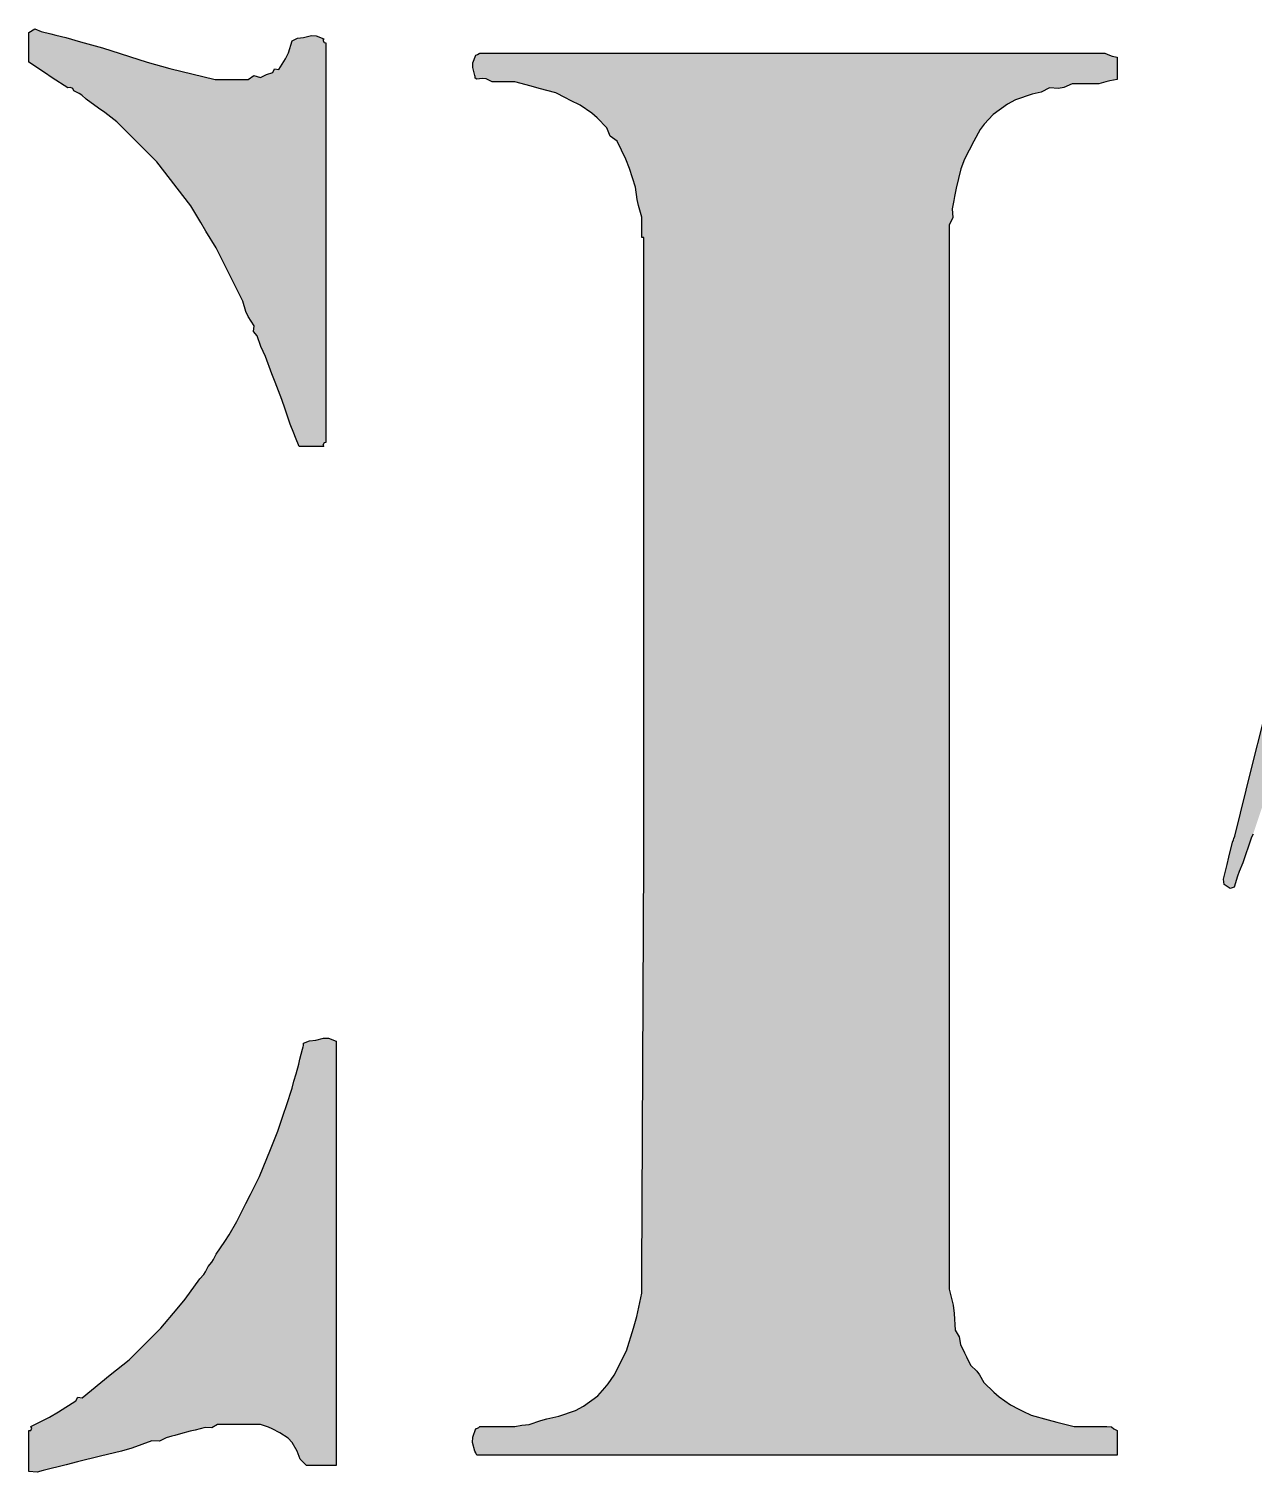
# Model space of a CAD drawing. Header units: inches. Extents: x 18712 to 314639, y 0 to 420500.
# Drawn here: x 133349 to 134138, y 249703 to 250633 of the extents above; entities that cross this region are included whole.
import ezdxf
from ezdxf.enums import TextEntityAlignment as Align

# ---------------------------------------------------------------- set-up
doc = ezdxf.new("R2010")
doc.units = ezdxf.units.IN
doc.header["$LTSCALE"] = 1000
doc.header["$MEASUREMENT"] = 0
doc.layers.get('0').update_dxf_attribs({"true_color": 0xffffff})
for name, color, linetype, true_color in [('TK', 7, 'Continuous', 0xffffff), ('TK-TEXT', 4, 'Continuous', 0x00ffff), ('ZG-图号', 2, 'Continuous', 0xffff00), ('ZG-图名', 1, 'Continuous', 0xff0000)]:
    doc.layers.add(name, color=color, linetype=linetype, true_color=true_color)
doc.styles.add('-宋体', font='simsun.ttc', dxfattribs={"height": 0.2, "bigfont": 'gbcbig.shx'})

# ---------------------------------------------------------------- blocks, each defined once
blk = doc.blocks.new('A$C6f5e09ec')
at = {"layer": 'TK', "true_color": 0xff0000}
for points in [[(2328.09, -676.3), (2326.91, -676.17), (2325.41, -673.15), (2321.81, -671.82), (2318.68, -671.67), (2313.57, -673), (2309.75, -673.32), (2306.3, -674.98), (2303.9, -682.77), (2302.12, -686.6), (2297.72, -693.46), (2295.01, -692.99), (2293.76, -695.44), (2289.68, -696.8), (2285.84, -698.74), (2281.55, -697.43), (2277.92, -700.06), (2269.47, -700.06), (2265.24, -700.06), (2256.79, -700.06), (2227.51, -692.79), (2212.95, -688.69), (2184.18, -679.6), (2174.66, -676.99), (2169.91, -675.67), (2160.41, -673), (2154.07, -671.41), (2150.9, -670.62), (2144.57, -669.04), (2140.44, -667.35), (2136.65, -669.7), (2136.65, -677.36), (2136.65, -681.18), (2136.65, -688.84), (2146.64, -695.51), (2151.65, -698.81), (2161.73, -705.35), (2164.44, -704.87), (2165.69, -707.33), (2169.97, -709.5), (2173.61, -712.61), (2181.56, -718.38), (2185.52, -721.28), (2193.42, -727.13), (2203.72, -737.43), (2208.87, -742.58), (2219.16, -752.88), (2227.82, -764.27), (2232.18, -769.95), (2240.95, -781.26), (2247.47, -792.14), (2250.77, -797.55), (2257.45, -808.33), (2264.32, -822.06), (2267.75, -828.93), (2274.62, -842.66), (2276.53, -849.36), (2278.05, -852.67), (2281.88, -858.5), (2281.36, -862.25), (2283.86, -865.1), (2286.19, -871.83), (2289.14, -878.3), (2293.31, -889.42), (2295.42, -894.96), (2299.7, -906.03), (2301.82, -912.37), (2302.87, -915.54), (2304.98, -921.87), (2307.31, -927.7), (2308.5, -930.61), (2310.93, -936.4), (2317.26, -936.4), (2320.43, -936.4), (2326.77, -936.4), (2326.17, -935.38), (2326.91, -933.88), (2328.09, -933.76), (2328.09, -830.77), (2328.09, -779.28)], [(2837.88, -1570.14), (2835.82, -1569.05), (2834.2, -1567.79), (2831.28, -1567.5), (2822.83, -1567.5), (2818.61, -1567.5), (2810.16, -1567.5), (2799.04, -1564.7), (2793.5, -1563.24), (2782.43, -1560.24), (2777.15, -1557.6), (2774.51, -1556.28), (2769.23, -1553.64), (2761.94, -1548.37), (2758.47, -1545.43), (2752.06, -1539.12), (2749.26, -1534.21), (2747.48, -1531.88), (2743.48, -1527.89), (2740.84, -1522.61), (2739.52, -1519.97), (2736.88, -1514.69), (2736.01, -1509.79), (2733.58, -1505.45), (2732.94, -1494.79), (2732.14, -1489.42), (2729.62, -1479.04), (2729.62, -1204.95), (2729.62, -1067.9), (2729.62, -793.81), (2731.98, -788.78), (2731.6, -783.24), (2732.66, -777.96), (2733.18, -775.32), (2734.24, -770.04), (2737.25, -757.44), (2739.56, -751.2), (2745.46, -739.67), (2749.53, -732.2), (2752.13, -728.65), (2758.01, -722.51), (2767.14, -715.79), (2772.38, -713.03), (2783.09, -709.31), (2789, -708.16), (2794.31, -705.35), (2800.21, -705.7), (2803.45, -705.11), (2808.84, -702.7), (2815.7, -702.7), (2819.14, -702.7), (2826, -702.7), (2830.68, -701.36), (2833.08, -700.83), (2837.88, -700.06), (2837.88, -694.25), (2837.88, -691.35), (2837.88, -685.54), (2834.6, -684.92), (2832.96, -684.37), (2829.96, -682.9), (2668.89, -682.9), (2588.35, -682.9), (2427.27, -682.9), (2426.74, -683.29), (2425.65, -683.76), (2424.63, -684.22), (2422.79, -689.18), (2422.64, -692.31), (2423.97, -697.42), (2424.26, -698.12), (2424.27, -699.06), (2425.22, -699.72), (2428.8, -699.22), (2431.35, -699.54), (2435.19, -701.38), (2441, -701.38), (2443.91, -701.38), (2449.72, -701.38), (2460.29, -704.24), (2465.57, -705.69), (2476.12, -708.65), (2482.46, -711.81), (2485.63, -713.4), (2491.97, -716.57), (2499.34, -721.72), (2502.83, -724.67), (2509.13, -731.09), (2511.16, -736.36), (2515.73, -739.67), (2521.38, -751.16), (2523.78, -757.17), (2527.61, -769.38), (2528.62, -777.14), (2529.42, -781.01), (2531.57, -788.52), (2531.57, -793.81), (2531.57, -796.45), (2531.57, -801.73), (2532.1, -801.73), (2532.37, -801.73), (2532.89, -801.73), (2532.89, -1068.43), (2532.89, -1201.78), (2531.57, -1468.48), (2531.57, -1473.76), (2531.57, -1476.4), (2531.57, -1481.68), (2528.3, -1496.64), (2526.31, -1504.06), (2521.67, -1518.65), (2518.5, -1524.99), (2516.92, -1528.16), (2513.75, -1534.49), (2509.86, -1540.02), (2507.73, -1542.68), (2503.19, -1547.7), (2494.05, -1554.41), (2488.81, -1557.17), (2478.1, -1560.9), (2470.33, -1562.54), (2466.47, -1563.6), (2458.96, -1566.18), (2454.21, -1566.7), (2449.72, -1567.5), (2440.74, -1567.5), (2436.25, -1567.5), (2427.27, -1567.5), (2426.49, -1568.04), (2425.38, -1568.67), (2424.63, -1568.82), (2422.67, -1574.3), (2422.51, -1577.72), (2423.97, -1583.35), (2424.63, -1584.39), (2424.85, -1585.09), (2425.27, -1585.94), (2589.4, -1585.99), (2671.79, -1585.99), (2837.88, -1585.99), (2837.88, -1578.86), (2837.88, -1575.95)], [(2334.69, -1483.27), (2334.69, -1428.61), (2334.69, -1319.29), (2329.73, -1317.45), (2326.6, -1317.29), (2321.49, -1318.63), (2317.42, -1319.2), (2313.57, -1320.61), (2313.56, -1322.64), (2312.91, -1324.57), (2311.32, -1330.9), (2310.53, -1334.07), (2308.94, -1340.41), (2307.41, -1344.97), (2306.3, -1349.65), (2302.61, -1360.74), (2300.76, -1366.29), (2297.06, -1377.38), (2292.3, -1388.99), (2289.93, -1394.8), (2285.18, -1406.43), (2279.37, -1418.04), (2276.47, -1423.85), (2270.66, -1435.47), (2265.64, -1444.08), (2263, -1448.32), (2257.45, -1456.6), (2255.28, -1460.87), (2252.17, -1464.52), (2250, -1468.79), (2246.89, -1472.44), (2237.27, -1485.43), (2232.24, -1491.78), (2221.8, -1504.13), (2213.62, -1512.31), (2209.53, -1516.41), (2201.34, -1524.59), (2189.11, -1534.26), (2183.04, -1539.15), (2170.97, -1549.02), (2168.26, -1548.55), (2167.01, -1551), (2155.71, -1558.13), (2149.88, -1561.44), (2137.97, -1567.5), (2138.57, -1568.52), (2137.82, -1570.02), (2136.65, -1570.14), (2136.65, -1580.18), (2136.65, -1585.19), (2136.65, -1596.44), (2141.98, -1596.88), (2145.89, -1595.89), (2160.67, -1592.19), (2168.07, -1590.34), (2182.86, -1586.65), (2196.27, -1583.47), (2202.92, -1581.47), (2215.86, -1576.74), (2220.75, -1576.97), (2225.11, -1574.76), (2228.8, -1573.71), (2230.65, -1573.18), (2234.35, -1572.12), (2240.69, -1570.54), (2243.85, -1569.75), (2250.19, -1568.16), (2254.47, -1568.45), (2258.11, -1566.18), (2269.2, -1566.18), (2274.75, -1566.18), (2285.84, -1566.18), (2290.98, -1567.98), (2293.5, -1569.05), (2298.38, -1571.46), (2303.82, -1575.1), (2306.29, -1577.71), (2309.6, -1583.35), (2311.58, -1588.61), (2315.55, -1592.59), (2323.2, -1592.59), (2327.03, -1592.59), (2334.69, -1592.59)]]:
    blk.add_hatch(color=1, dxfattribs=at).paths.add_polyline_path(points, flags=0)
h = blk.add_hatch(color=1, dxfattribs=at)
h.paths.add_polyline_path([(2906.8, -1218.39), (2910.74, -1220.95), (2913.3, -1220.1), (2915.39, -1213.01), (2916.46, -1210.09), (2918.92, -1204.42), (2921.04, -1198.08), (2922.09, -1194.91), (2924.2, -1188.58), (2924.73, -1187.52), (2925.52, -1185.94), (2928.17, -1178.01), (2929.49, -1174.05), (2932.13, -1166.13), (2933.45, -1162.96), (2934.11, -1161.38), (2935.43, -1158.21), (2936.44, -1158.81), (2937.94, -1158.06), (2938.07, -1156.89), (2972.4, -1156.89), (2989.56, -1156.89), (3023.89, -1158.21), (3032.34, -1158.21), (3036.56, -1158.21), (3045.01, -1159.53), (3050.82, -1159.53), (3053.73, -1159.53), (3059.54, -1159.53), (3077.52, -1162.79), (3086.5, -1164.51), (3104.43, -1168.11), (3109.32, -1169.19), (3111.75, -1170), (3116.31, -1172.07), (3125.17, -1175.02), (3129.53, -1177.41), (3136.77, -1183.29), (3141.55, -1187.73), (3143.52, -1190.9), (3145.36, -1197.16), (3151.86, -1216.23), (3155.57, -1225.65), (3163.84, -1244.03), (3165.26, -1251.15), (3166.49, -1254.71), (3169.78, -1261.19), (3174.47, -1275.24), (3177.27, -1282.15), (3183.64, -1295.52), (3185.07, -1302.64), (3186.3, -1306.2), (3189.59, -1312.68), (3192.7, -1322.5), (3194.71, -1327.33), (3199.49, -1336.45), (3200.91, -1343.57), (3202.14, -1347.13), (3205.43, -1353.61), (3208.54, -1363.43), (3210.55, -1368.26), (3215.33, -1377.38), (3214.81, -1381.13), (3217.31, -1383.98), (3220.42, -1393.8), (3222.43, -1398.62), (3227.21, -1407.75), (3226.7, -1411.5), (3229.19, -1414.35), (3232.6, -1423.96), (3234.45, -1428.72), (3238.44, -1438.11), (3243.13, -1453.29), (3245.25, -1460.96), (3249, -1476.4), (3250.05, -1481.68), (3250.58, -1484.32), (3251.64, -1489.6), (3251.33, -1493.89), (3253.62, -1497.53), (3253.62, -1506.24), (3253.62, -1510.6), (3253.62, -1519.31), (3252.07, -1526.71), (3250.32, -1530.49), (3245.7, -1536.47), (3242.14, -1541.96), (3239.49, -1544.46), (3233.82, -1547.7), (3225.53, -1552.95), (3220.84, -1555.02), (3211.37, -1557.6), (3204.35, -1558.73), (3200.85, -1559.68), (3194.21, -1562.22), (3189.27, -1560.71), (3184.96, -1563.54), (3179.68, -1563.54), (3177.04, -1563.54), (3171.76, -1563.54), (3171.63, -1564.72), (3170.14, -1565.46), (3169.12, -1564.86), (3169.12, -1571.73), (3169.12, -1575.16), (3169.12, -1582.03), (3412.06, -1582.03), (3533.52, -1582.03), (3777.78, -1582.03), (3777.78, -1221.32), (3777.78, -1041.63), (3777.78, -682.24), (3776.46, -680.92), (3775.8, -680.26), (3774.48, -678.94), (3672.55, -678.94), (3621.59, -678.94), (3519.66, -678.94), (3518.34, -680.26), (3517.68, -680.92), (3516.36, -682.24), (3516.36, -687.26), (3516.36, -689.77), (3516.36, -694.78), (3521.17, -695.54), (3523.56, -696.08), (3528.24, -697.42), (3534.05, -697.42), (3536.96, -697.42), (3542.77, -697.42), (3553.34, -700.28), (3558.62, -701.73), (3569.17, -704.69), (3575.51, -707.85), (3578.68, -709.44), (3585.02, -712.61), (3592.68, -717.95), (3596.24, -721.24), (3602.18, -728.45), (3604.27, -731.91), (3607.46, -734.39), (3612.72, -744.59), (3614.99, -749.93), (3618.68, -760.8), (3620.07, -768.29), (3621, -772.02), (3623.3, -779.28), (3624.12, -784.21), (3624.62, -788.52), (3624.62, -1062.09), (3624.62, -1198.87), (3624.62, -1472.44), (3622.78, -1479.18), (3622.11, -1482.66), (3621.32, -1489.6), (3619.74, -1495.94), (3618.95, -1499.11), (3617.36, -1505.45), (3615.8, -1509.68), (3615.01, -1511.79), (3613.4, -1516.01), (3610.76, -1521.29), (3609.44, -1523.93), (3606.8, -1529.21), (3602.31, -1536.13), (3599.59, -1539.39), (3593.6, -1545.06), (3583.31, -1551.78), (3577.57, -1554.51), (3565.87, -1558.26), (3559.46, -1558.75), (3555.93, -1558.16), (3550.03, -1555.62), (3543.79, -1553.7), (3540.72, -1552.5), (3534.84, -1549.68), (3532.98, -1548.66), (3530.88, -1548.36), (3525.6, -1545.72), (3522.96, -1544.4), (3517.68, -1541.76), (3512.9, -1538.63), (3510.52, -1537.05), (3505.8, -1533.83), (3497.12, -1527.96), (3493.04, -1524.43), (3485.99, -1516.67), (3482.1, -1510.01), (3479.64, -1506.86), (3474.11, -1501.49), (3464.96, -1484.15), (3460.47, -1475.43), (3451.66, -1457.92), (3447.56, -1444.3), (3444.88, -1437.6), (3438.46, -1424.91), (3438.98, -1421.16), (3436.48, -1418.31), (3431.79, -1404.26), (3428.99, -1397.35), (3422.62, -1383.98), (3421.2, -1376.86), (3419.96, -1373.3), (3416.68, -1366.82), (3411.98, -1352.77), (3409.19, -1345.85), (3402.81, -1332.49), (3403.33, -1328.74), (3400.83, -1325.89), (3396.14, -1311.84), (3393.35, -1304.92), (3386.97, -1291.56), (3385.55, -1284.43), (3384.32, -1280.87), (3381.03, -1274.4), (3376.34, -1260.35), (3373.54, -1253.43), (3367.17, -1240.07), (3367.68, -1236.31), (3365.19, -1233.47), (3360.49, -1219.42), (3357.7, -1212.5), (3351.32, -1199.14), (3349.9, -1192.01), (3348.67, -1188.45), (3345.38, -1181.97), (3340.69, -1167.93), (3337.89, -1161.01), (3331.52, -1147.65), (3332.03, -1143.89), (3329.54, -1141.04), (3324.84, -1127), (3322.05, -1120.08), (3315.67, -1106.72), (3314.25, -1099.59), (3313.02, -1096.03), (3309.73, -1089.55), (3305.04, -1075.51), (3302.25, -1068.59), (3295.87, -1055.23), (3294.45, -1048.1), (3293.22, -1044.54), (3289.93, -1038.06), (3286.82, -1028.24), (3284.8, -1023.42), (3280.03, -1014.3), (3278.6, -1007.17), (3277.37, -1003.61), (3274.08, -997.13), (3269.39, -983.09), (3266.6, -976.17), (3260.22, -962.8), (3258.8, -955.68), (3257.57, -952.12), (3254.28, -945.64), (3251.17, -935.82), (3249.16, -931), (3244.38, -921.87), (3242.96, -914.75), (3241.72, -911.19), (3238.44, -904.71), (3233.74, -890.67), (3230.95, -883.75), (3224.57, -870.38), (3223.15, -863.26), (3221.92, -859.7), (3218.63, -853.22), (3215.52, -843.4), (3213.51, -838.58), (3208.73, -829.45), (3207.31, -822.33), (3206.08, -818.77), (3202.79, -812.29), (3198.09, -798.24), (3195.3, -791.33), (3188.93, -777.96), (3187.5, -770.84), (3186.27, -767.28), (3182.98, -760.8), (3179.87, -750.98), (3177.86, -746.15), (3173.08, -737.03), (3171.66, -729.91), (3170.43, -726.35), (3167.14, -719.87), (3163.74, -710.25), (3161.89, -705.49), (3157.9, -696.1), (3156.61, -691.99), (3154.6, -688.18), (3109.18, -688.18), (3086.47, -688.18), (3041.05, -688.18), (3039.46, -690.6), (3039.07, -693.46), (3036.96, -701.91), (3035.9, -706.14), (3033.79, -714.59), (3033.26, -716.17), (3033, -716.96), (3032.47, -718.55), (3025.08, -748.12), (3021.38, -762.91), (3013.99, -792.49), (3013.46, -794.07), (3013.19, -794.86), (3012.66, -796.45), (3005.27, -826.02), (3001.57, -840.81), (2994.18, -870.38), (2993.39, -872.76), (2992.86, -874.34), (2985.47, -903.92), (2981.77, -918.71), (2974.38, -948.28), (2973.85, -949.87), (2973.58, -950.66), (2973.06, -952.24), (2965.66, -981.82), (2961.97, -996.6), (2954.57, -1026.18), (2954.04, -1027.76), (2953.78, -1028.56), (2953.25, -1030.14), (2945.33, -1061.83), (2941.37, -1077.67), (2933.45, -1109.36), (2932.92, -1110.94), (2932.65, -1111.73), (2932.13, -1113.32), (2924.73, -1142.89), (2921.04, -1157.68), (2913.64, -1187.26), (2913.11, -1188.84), (2912.85, -1189.63), (2912.32, -1191.22), (2909.95, -1200.72), (2908.76, -1205.48), (2906.38, -1214.98)], flags=0)
h.paths.add_polyline_path([(2976.09, -1130.48), (2996.16, -1130.48), (2996.16, -1129.95), (2996.16, -1129.69), (2996.16, -1129.16), (3034.19, -1129.16), (3053.2, -1129.16), (3091.22, -1129.16), (3091.22, -1128.63), (3091.22, -1128.37), (3091.22, -1127.84), (3102.05, -1127.84), (3107.46, -1127.84), (3118.29, -1127.84), (3114.13, -1114.96), (3111.74, -1108.6), (3106.41, -1096.15), (3101.71, -1082.11), (3098.92, -1075.19), (3092.54, -1061.83), (3091.12, -1054.7), (3089.89, -1051.14), (3086.6, -1044.66), (3081.91, -1030.62), (3079.11, -1023.7), (3072.74, -1010.33), (3071.32, -1003.21), (3070.08, -999.65), (3066.8, -993.17), (3062.1, -979.13), (3059.31, -972.21), (3052.93, -958.84), (3053.45, -955.09), (3050.95, -952.24), (3046.26, -938.2), (3043.47, -931.28), (3037.09, -917.91), (3035.64, -910.79), (3034.41, -907.24), (3031.15, -900.75), (3031.08, -897.52), (3027.85, -897.45), (3025, -903.86), (3023.8, -907.2), (3021.91, -913.95), (3021.38, -915.01), (3020.59, -916.59), (3017.95, -924.52), (3016.63, -928.48), (3013.99, -936.4), (3013.19, -937.98), (3012.66, -939.04), (3010.55, -945.38), (3009.5, -948.54), (3007.38, -954.88), (3006.59, -956.47), (3006.06, -957.52), (3003.42, -965.44), (3002.1, -969.41), (2999.46, -977.33), (2998.93, -978.38), (2998.14, -979.97), (2996.03, -986.31), (2994.97, -989.47), (2992.86, -995.81), (2992.33, -996.87), (2991.54, -998.45), (2988.9, -1006.37), (2987.58, -1010.33), (2984.94, -1018.26), (2984.15, -1019.84), (2983.62, -1020.9), (2981.51, -1027.23), (2980.45, -1030.4), (2978.34, -1036.74), (2977.54, -1038.33), (2977.02, -1039.38), (2974.38, -1047.3), (2973.06, -1051.26), (2970.42, -1059.19), (2969.89, -1060.24), (2969.1, -1061.83), (2966.45, -1069.75), (2965.13, -1073.71), (2962.49, -1081.63), (2961.7, -1083.22), (2961.17, -1084.27), (2959.06, -1090.61), (2958, -1093.78), (2955.89, -1100.11), (2955.1, -1101.7), (2954.57, -1102.76), (2951.93, -1110.68), (2950.61, -1114.64), (2947.97, -1122.56), (2945.68, -1126.2), (2945.99, -1130.48), (2966.06, -1130.48)], flags=0)
at = {"layer": 'TK', "color": 7, "lineweight": -3, "true_color": 0xffffff}
for p, q in [((2136.65, -669.7), (2140.44, -667.35)), ((2140.44, -667.35), (2144.57, -669.04)), ((2144.57, -669.04), (2150.9, -670.62)), ((2136.65, -677.36), (2136.65, -669.7)), ((2136.65, -681.18), (2136.65, -677.36)), ((2150.9, -670.62), (2154.07, -671.41)), ((2154.07, -671.41), (2160.41, -673)), ((2160.41, -673), (2169.91, -675.67)), ((2169.91, -675.67), (2174.66, -676.99)), ((2174.66, -676.99), (2184.18, -679.6)), ((2303.9, -682.77), (2306.3, -674.98)), ((2306.3, -674.98), (2309.75, -673.32)), ((2309.75, -673.32), (2313.57, -673)), ((2313.57, -673), (2318.68, -671.67)), ((2318.68, -671.67), (2321.81, -671.82)), ((2321.81, -671.82), (2326.77, -673.66)), ((2326.77, -673.66), (2326.17, -674.67)), ((2326.17, -674.67), (2326.91, -676.17)), ((2326.91, -676.17), (2328.09, -676.3)), ((2328.09, -676.3), (2328.09, -779.28)), ((2136.65, -688.84), (2136.65, -681.18)), ((2184.18, -679.6), (2212.95, -688.69)), ((2297.72, -693.46), (2302.12, -686.6)), ((2302.12, -686.6), (2303.9, -682.77)), ((2422.79, -689.18), (2424.63, -684.22)), ((2424.63, -684.22), (2425.65, -683.76)), ((2425.65, -683.76), (2426.74, -683.29)), ((2426.74, -683.29), (2427.27, -682.9)), ((2427.27, -682.9), (2588.35, -682.9)), ((2588.35, -682.9), (2668.89, -682.9)), ((2668.89, -682.9), (2829.96, -682.9)), ((2829.96, -682.9), (2832.96, -684.37)), ((2832.96, -684.37), (2834.6, -684.92)), ((2834.6, -684.92), (2837.88, -685.54)), ((2837.88, -685.54), (2837.88, -691.35)), ((2146.64, -695.51), (2136.65, -688.84)), ((2151.65, -698.81), (2146.64, -695.51)), ((2212.95, -688.69), (2227.51, -692.79)), ((2227.51, -692.79), (2256.79, -700.06)), ((2285.84, -698.74), (2289.68, -696.8)), ((2289.68, -696.8), (2293.76, -695.44)), ((2293.76, -695.44), (2295.01, -692.99)), ((2295.01, -692.99), (2297.72, -693.46)), ((2422.64, -692.31), (2422.79, -689.18)), ((2423.97, -697.42), (2422.64, -692.31)), ((2837.88, -691.35), (2837.88, -694.25)), ((2837.88, -694.25), (2837.88, -700.06)), ((2161.73, -705.35), (2151.65, -698.81)), ((2163.48, -705.04), (2161.73, -705.35)), ((2164.89, -705.75), (2163.48, -705.04)), ((2165.69, -707.33), (2164.89, -705.75)), ((2256.79, -700.06), (2265.24, -700.06)), ((2265.24, -700.06), (2269.47, -700.06)), ((2269.47, -700.06), (2277.92, -700.06)), ((2277.92, -700.06), (2281.55, -697.43)), ((2281.55, -697.43), (2285.84, -698.74)), ((2424.26, -698.12), (2423.97, -697.42)), ((2424.27, -699.06), (2424.26, -698.12)), ((2425.22, -699.72), (2424.27, -699.06)), ((2428.8, -699.22), (2425.22, -699.72)), ((2431.35, -699.54), (2428.8, -699.22)), ((2435.19, -701.38), (2431.35, -699.54)), ((2441, -701.38), (2435.19, -701.38)), ((2443.91, -701.38), (2441, -701.38)), ((2449.72, -701.38), (2443.91, -701.38)), ((2460.29, -704.24), (2449.72, -701.38)), ((2465.57, -705.69), (2460.29, -704.24)), ((2476.12, -708.65), (2465.57, -705.69)), ((2794.31, -705.35), (2789, -708.16)), ((2800.21, -705.7), (2794.31, -705.35)), ((2803.45, -705.11), (2800.21, -705.7)), ((2808.84, -702.7), (2803.45, -705.11)), ((2815.7, -702.7), (2808.84, -702.7)), ((2819.14, -702.7), (2815.7, -702.7)), ((2826, -702.7), (2819.14, -702.7)), ((2830.68, -701.36), (2826, -702.7)), ((2833.08, -700.83), (2830.68, -701.36)), ((2837.88, -700.06), (2833.08, -700.83)), ((2169.09, -709.05), (2165.69, -707.33)), ((2170.72, -710.13), (2169.09, -709.05)), ((2173.61, -712.61), (2170.72, -710.13)), ((2181.56, -718.38), (2173.61, -712.61)), ((2482.46, -711.81), (2476.12, -708.65)), ((2485.63, -713.4), (2482.46, -711.81)), ((2491.97, -716.57), (2485.63, -713.4)), ((2772.38, -713.03), (2767.14, -715.79)), ((2783.09, -709.31), (2772.38, -713.03)), ((2789, -708.16), (2783.09, -709.31)), ((2185.52, -721.28), (2181.56, -718.38)), ((2193.42, -727.13), (2185.52, -721.28)), ((2499.34, -721.72), (2491.97, -716.57)), ((2502.83, -724.67), (2499.34, -721.72)), ((2509.13, -731.09), (2502.83, -724.67)), ((2758.01, -722.51), (2752.13, -728.65)), ((2767.14, -715.79), (2758.01, -722.51)), ((2203.72, -737.43), (2193.42, -727.13)), ((2511.16, -736.36), (2509.13, -731.09)), ((2749.53, -732.2), (2745.46, -739.67)), ((2752.13, -728.65), (2749.53, -732.2)), ((2208.87, -742.58), (2203.72, -737.43)), ((2219.16, -752.88), (2208.87, -742.58)), ((2515.73, -739.67), (2511.16, -736.36)), ((2521.38, -751.16), (2515.73, -739.67)), ((2745.46, -739.67), (2739.56, -751.2)), ((2227.82, -764.27), (2219.16, -752.88)), ((2523.78, -757.17), (2521.38, -751.16)), ((2739.56, -751.2), (2737.25, -757.44)), ((2527.61, -769.38), (2523.78, -757.17)), ((2737.25, -757.44), (2734.24, -770.04)), ((2232.18, -769.95), (2227.82, -764.27)), ((2240.95, -781.26), (2232.18, -769.95)), ((2528.62, -777.14), (2527.61, -769.38)), ((2734.24, -770.04), (2733.18, -775.32)), ((2328.09, -779.28), (2328.09, -830.77)), ((2529.42, -781.01), (2528.62, -777.14)), ((2732.66, -777.96), (2731.6, -783.24)), ((2733.18, -775.32), (2732.66, -777.96)), ((2247.47, -792.14), (2240.95, -781.26)), ((2531.57, -788.52), (2529.42, -781.01)), ((2531.57, -793.81), (2531.57, -788.52)), ((2731.98, -788.78), (2729.62, -793.81)), ((2731.6, -783.24), (2731.98, -788.78)), ((2250.77, -797.55), (2247.47, -792.14)), ((2257.45, -808.33), (2250.77, -797.55)), ((2531.57, -796.45), (2531.57, -793.81)), ((2531.57, -801.73), (2531.57, -796.45)), ((2729.62, -793.81), (2729.62, -1067.9)), ((2264.32, -822.06), (2257.45, -808.33)), ((2532.1, -801.73), (2531.57, -801.73)), ((2532.37, -801.73), (2532.1, -801.73)), ((2532.89, -801.73), (2532.37, -801.73)), ((2532.89, -1068.43), (2532.89, -801.73)), ((2267.75, -828.93), (2264.32, -822.06)), ((2274.62, -842.66), (2267.75, -828.93)), ((2328.09, -830.77), (2328.09, -933.76)), ((2276.53, -849.36), (2274.62, -842.66)), ((2278.05, -852.67), (2276.53, -849.36)), ((2281.88, -858.5), (2278.05, -852.67)), ((2281.36, -862.25), (2281.88, -858.5)), ((2283.86, -865.1), (2281.36, -862.25)), ((2286.19, -871.83), (2283.86, -865.1)), ((2289.14, -878.3), (2286.19, -871.83)), ((2293.31, -889.42), (2289.14, -878.3)), ((2295.42, -894.96), (2293.31, -889.42)), ((2299.7, -906.03), (2295.42, -894.96)), ((2301.82, -912.37), (2299.7, -906.03)), ((2302.87, -915.54), (2301.82, -912.37)), ((2304.98, -921.87), (2302.87, -915.54)), ((2307.31, -927.7), (2304.98, -921.87)), ((2308.5, -930.61), (2307.31, -927.7)), ((2310.93, -936.4), (2308.5, -930.61)), ((2317.26, -936.4), (2310.93, -936.4)), ((2320.43, -936.4), (2317.26, -936.4)), ((2326.77, -936.4), (2320.43, -936.4)), ((2326.91, -933.88), (2326.17, -935.38)), ((2326.17, -935.38), (2326.77, -936.4)), ((2328.09, -933.76), (2326.91, -933.88)), ((2532.89, -1201.78), (2532.89, -1068.43)), ((2729.62, -1067.9), (2729.62, -1204.95)), ((2924.73, -1142.89), (2932.13, -1113.32)), ((2921.04, -1157.68), (2924.73, -1142.89)), ((2913.64, -1187.26), (2921.04, -1157.68)), ((2912.32, -1191.22), (2912.85, -1189.63)), ((2912.85, -1189.63), (2913.11, -1188.84)), ((2913.11, -1188.84), (2913.64, -1187.26)), ((2924.2, -1188.58), (2922.09, -1194.91)), ((2924.73, -1187.52), (2924.2, -1188.58)), ((2925.52, -1185.94), (2924.73, -1187.52)), ((2909.95, -1200.72), (2912.32, -1191.22)), ((2921.04, -1198.08), (2918.92, -1204.42)), ((2922.09, -1194.91), (2921.04, -1198.08)), ((2531.57, -1468.48), (2532.89, -1201.78)), ((2729.62, -1204.95), (2729.62, -1479.04)), ((2906.38, -1214.98), (2908.76, -1205.48)), ((2908.76, -1205.48), (2909.95, -1200.72)), ((2918.92, -1204.42), (2916.46, -1210.09)), ((2906.8, -1218.39), (2906.38, -1214.98)), ((2915.39, -1213.01), (2913.3, -1220.1)), ((2916.46, -1210.09), (2915.39, -1213.01)), ((2910.74, -1220.95), (2906.8, -1218.39)), ((2913.3, -1220.1), (2910.74, -1220.95)), ((2313.57, -1320.61), (2317.42, -1319.2)), ((2317.42, -1319.2), (2321.49, -1318.63)), ((2321.49, -1318.63), (2326.6, -1317.29)), ((2326.6, -1317.29), (2329.73, -1317.45)), ((2329.73, -1317.45), (2334.69, -1319.29)), ((2334.69, -1319.29), (2334.69, -1428.61)), ((2311.32, -1330.9), (2312.91, -1324.57)), ((2312.91, -1324.57), (2313.42, -1323.05)), ((2313.42, -1323.05), (2313.56, -1322.21)), ((2313.56, -1322.21), (2313.57, -1320.61)), ((2308.94, -1340.41), (2310.53, -1334.07)), ((2310.53, -1334.07), (2311.32, -1330.9)), ((2306.3, -1349.65), (2307.41, -1344.97)), ((2307.41, -1344.97), (2308.94, -1340.41)), ((2302.61, -1360.74), (2306.3, -1349.65)), ((2297.06, -1377.38), (2300.76, -1366.29)), ((2300.76, -1366.29), (2302.61, -1360.74)), ((2292.3, -1388.99), (2297.06, -1377.38)), ((2289.93, -1394.8), (2292.3, -1388.99)), ((2285.18, -1406.43), (2289.93, -1394.8)), ((2279.37, -1418.04), (2285.18, -1406.43)), ((2276.47, -1423.85), (2279.37, -1418.04)), ((2270.66, -1435.47), (2276.47, -1423.85)), ((2334.69, -1428.61), (2334.69, -1483.27)), ((2265.64, -1444.08), (2270.66, -1435.47)), ((2257.45, -1456.6), (2263, -1448.32)), ((2263, -1448.32), (2265.64, -1444.08)), ((2255.73, -1459.99), (2257.45, -1456.6)), ((2249.36, -1469.54), (2250.45, -1467.91)), ((2250.45, -1467.91), (2252.17, -1464.52)), ((2252.17, -1464.52), (2254.64, -1461.62)), ((2254.64, -1461.62), (2255.73, -1459.99)), ((2531.57, -1473.76), (2531.57, -1468.48)), ((2237.27, -1485.43), (2246.89, -1472.44)), ((2246.89, -1472.44), (2249.36, -1469.54)), ((2531.57, -1476.4), (2531.57, -1473.76)), ((2531.57, -1481.68), (2531.57, -1476.4)), ((2232.24, -1491.78), (2237.27, -1485.43)), ((2334.69, -1483.27), (2334.69, -1592.59)), ((2528.3, -1496.64), (2531.57, -1481.68)), ((2729.62, -1479.04), (2732.14, -1489.42)), ((2221.8, -1504.13), (2232.24, -1491.78)), ((2732.14, -1489.42), (2732.94, -1494.79)), ((2732.94, -1494.79), (2733.58, -1505.45)), ((2213.62, -1512.31), (2221.8, -1504.13)), ((2521.67, -1518.65), (2526.31, -1504.06)), ((2526.31, -1504.06), (2528.3, -1496.64)), ((2733.58, -1505.45), (2736.01, -1509.79)), ((2209.53, -1516.41), (2213.62, -1512.31)), ((2736.01, -1509.79), (2736.88, -1514.69)), ((2736.88, -1514.69), (2739.52, -1519.97)), ((2201.34, -1524.59), (2209.53, -1516.41)), ((2518.5, -1524.99), (2521.67, -1518.65)), ((2739.52, -1519.97), (2740.84, -1522.61)), ((2740.84, -1522.61), (2743.48, -1527.89)), ((2189.11, -1534.26), (2201.34, -1524.59)), ((2513.75, -1534.49), (2516.92, -1528.16)), ((2516.92, -1528.16), (2518.5, -1524.99)), ((2743.48, -1527.89), (2747.48, -1531.88)), ((2747.48, -1531.88), (2749.26, -1534.21)), ((2170.97, -1549.02), (2183.04, -1539.15)), ((2183.04, -1539.15), (2189.11, -1534.26)), ((2503.19, -1547.7), (2507.73, -1542.68)), ((2507.73, -1542.68), (2509.86, -1540.02)), ((2509.86, -1540.02), (2513.75, -1534.49)), ((2749.26, -1534.21), (2752.06, -1539.12)), ((2752.06, -1539.12), (2758.47, -1545.43)), ((2155.71, -1558.13), (2167.01, -1551)), ((2167.01, -1551), (2168.26, -1548.55)), ((2168.26, -1548.55), (2170.97, -1549.02)), ((2494.05, -1554.41), (2503.19, -1547.7)), ((2758.47, -1545.43), (2761.94, -1548.37)), ((2761.94, -1548.37), (2769.23, -1553.64)), ((2137.97, -1567.5), (2149.88, -1561.44)), ((2149.88, -1561.44), (2155.71, -1558.13)), ((2470.33, -1562.54), (2478.1, -1560.9)), ((2478.1, -1560.9), (2488.81, -1557.17)), ((2488.81, -1557.17), (2494.05, -1554.41)), ((2769.23, -1553.64), (2774.51, -1556.28)), ((2774.51, -1556.28), (2777.15, -1557.6)), ((2777.15, -1557.6), (2782.43, -1560.24)), ((2782.43, -1560.24), (2793.5, -1563.24)), ((2136.65, -1570.14), (2137.82, -1570.02)), ((2136.65, -1580.18), (2136.65, -1570.14)), ((2137.82, -1570.02), (2138.57, -1568.52)), ((2138.57, -1568.52), (2137.97, -1567.5)), ((2240.69, -1570.54), (2234.35, -1572.12)), ((2243.85, -1569.75), (2240.69, -1570.54)), ((2250.19, -1568.16), (2243.85, -1569.75)), ((2254.47, -1568.45), (2250.19, -1568.16)), ((2258.11, -1566.18), (2254.47, -1568.45)), ((2269.2, -1566.18), (2258.11, -1566.18)), ((2274.75, -1566.18), (2269.2, -1566.18)), ((2285.84, -1566.18), (2274.75, -1566.18)), ((2290.98, -1567.98), (2285.84, -1566.18)), ((2293.5, -1569.05), (2290.98, -1567.98)), ((2298.38, -1571.46), (2293.5, -1569.05)), ((2422.67, -1574.3), (2424.63, -1568.82)), ((2424.63, -1568.82), (2425.38, -1568.67)), ((2425.38, -1568.67), (2426.49, -1568.04)), ((2426.49, -1568.04), (2427.27, -1567.5)), ((2427.27, -1567.5), (2436.25, -1567.5)), ((2436.25, -1567.5), (2440.74, -1567.5)), ((2440.74, -1567.5), (2449.72, -1567.5)), ((2449.72, -1567.5), (2454.21, -1566.7)), ((2454.21, -1566.7), (2458.96, -1566.18)), ((2458.96, -1566.18), (2466.47, -1563.6)), ((2466.47, -1563.6), (2470.33, -1562.54)), ((2793.5, -1563.24), (2799.04, -1564.7)), ((2799.04, -1564.7), (2810.16, -1567.5)), ((2810.16, -1567.5), (2818.61, -1567.5)), ((2818.61, -1567.5), (2822.83, -1567.5)), ((2822.83, -1567.5), (2831.28, -1567.5)), ((2831.28, -1567.5), (2834.2, -1567.79)), ((2834.2, -1567.79), (2835.82, -1569.05)), ((2835.82, -1569.05), (2837.88, -1570.14)), ((2837.88, -1570.14), (2837.88, -1575.95)), ((2136.65, -1585.19), (2136.65, -1580.18)), ((2215.86, -1576.74), (2202.92, -1581.47)), ((2220.75, -1576.97), (2215.86, -1576.74)), ((2225.11, -1574.76), (2220.75, -1576.97)), ((2228.8, -1573.71), (2225.11, -1574.76)), ((2230.65, -1573.18), (2228.8, -1573.71)), ((2234.35, -1572.12), (2230.65, -1573.18)), ((2303.82, -1575.1), (2298.38, -1571.46)), ((2306.29, -1577.71), (2303.82, -1575.1)), ((2309.6, -1583.35), (2306.29, -1577.71)), ((2422.51, -1577.72), (2422.67, -1574.3)), ((2423.97, -1583.35), (2422.51, -1577.72)), ((2837.88, -1575.95), (2837.88, -1578.86)), ((2837.88, -1578.86), (2837.88, -1585.99)), ((2136.65, -1596.44), (2136.65, -1585.19)), ((2182.86, -1586.65), (2168.07, -1590.34)), ((2196.27, -1583.47), (2182.86, -1586.65)), ((2202.92, -1581.47), (2196.27, -1583.47)), ((2311.58, -1588.61), (2309.6, -1583.35)), ((2315.55, -1592.59), (2311.58, -1588.61)), ((2424.63, -1584.39), (2423.97, -1583.35)), ((2424.85, -1585.09), (2424.63, -1584.39)), ((2425.27, -1585.94), (2424.85, -1585.09)), ((2589.4, -1585.99), (2425.27, -1585.94)), ((2671.79, -1585.99), (2589.4, -1585.99)), ((2837.88, -1585.99), (2671.79, -1585.99)), ((2141.98, -1596.88), (2136.65, -1596.44)), ((2145.89, -1595.89), (2141.98, -1596.88)), ((2160.67, -1592.19), (2145.89, -1595.89)), ((2168.07, -1590.34), (2160.67, -1592.19)), ((2323.2, -1592.59), (2315.55, -1592.59)), ((2327.03, -1592.59), (2323.2, -1592.59)), ((2334.69, -1592.59), (2327.03, -1592.59))]:
    blk.add_line(p, q, dxfattribs=at)
at = {"layer": 'TK-TEXT', "style": '-宋体', "width": 0.8}
for tag, p, height in [('若羌县文化体育广播电视和旅游局', (1802.77, -65292.38), 189), ('巴州米兰长城国家文化公园建设项目', (1722.87, -66432.81), 189), ('结构', (1853.55, -78521.83), 300), ('1:100', (4296.07, -78521.83), 300), ('2022.07', (1479.61, -80877.4), 300), ('A', (4650.76, -80873.24), 300)]:
    blk.add_attdef(tag, p, '', height=height, dxfattribs=at)
blk.add_attdef('QFAHJJ-2022-012', text='', height=300, dxfattribs=at).set_placement((3356.66, -67621.31), align=Align.CENTER)
at = {"layer": 'ZG-图号', "style": '-宋体', "width": 0.8}
blk.add_attdef('结施-03', (1804.74, -79277.18), '', height=300, dxfattribs=at)
at = {"layer": 'ZG-图名', "style": '-宋体', "width": 0.8}
blk.add_attdef('框架柱平面布置图', (1991.33, -69635.09), '', height=300, dxfattribs=at)

msp = doc.modelspace()

# ---------------------------------------------------------------- block references
msp.add_blockref('A$C6f5e09ec', (131212.2, 251300))

doc.saveas('drawing.dxf')
